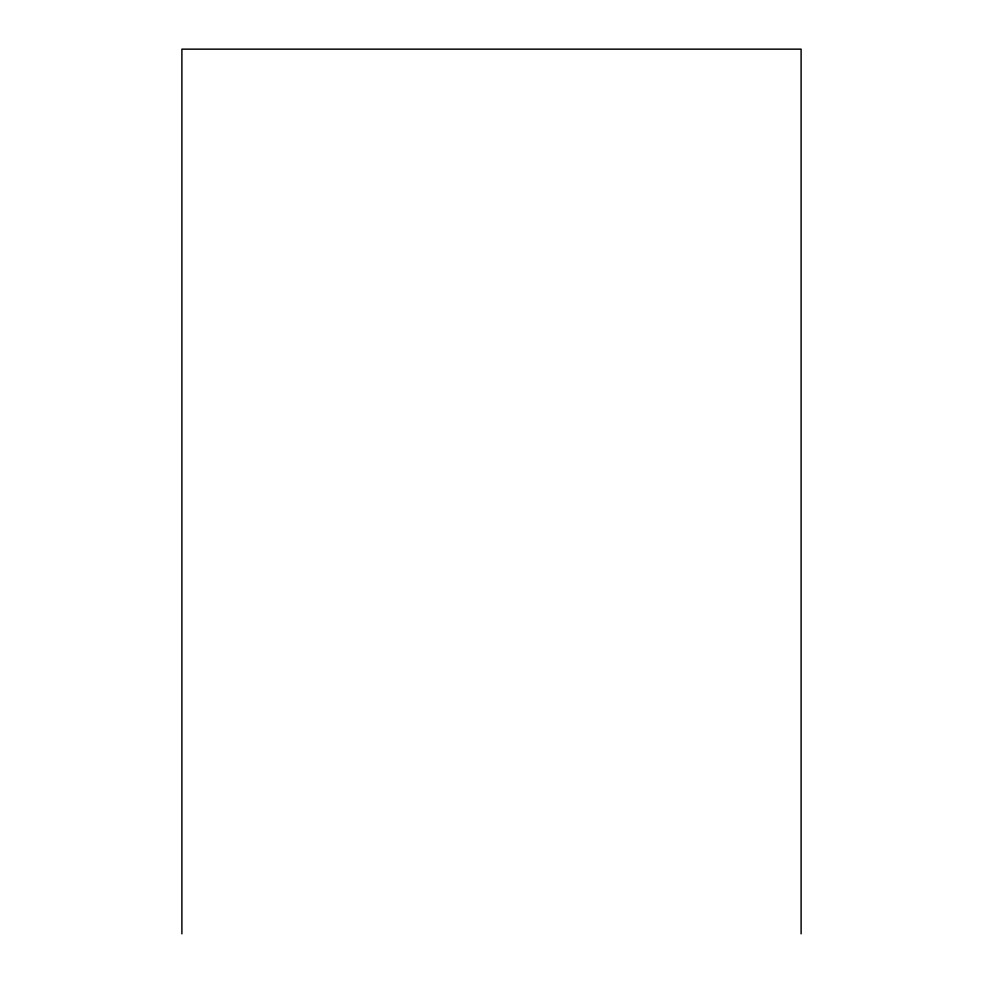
<?xml version="1.0" encoding="UTF-8"?>
<svg xmlns="http://www.w3.org/2000/svg" width="983" height="983" viewBox="0 0 983 983"><rect width="100%" height="100%" fill="white"/><g stroke="black" fill="none" stroke-linecap="round" stroke-linejoin="round"><path stroke-width="1.47" d="M801.108 933.85L801.108 49.15L181.892 49.15L181.892 933.85"/></g></svg>
